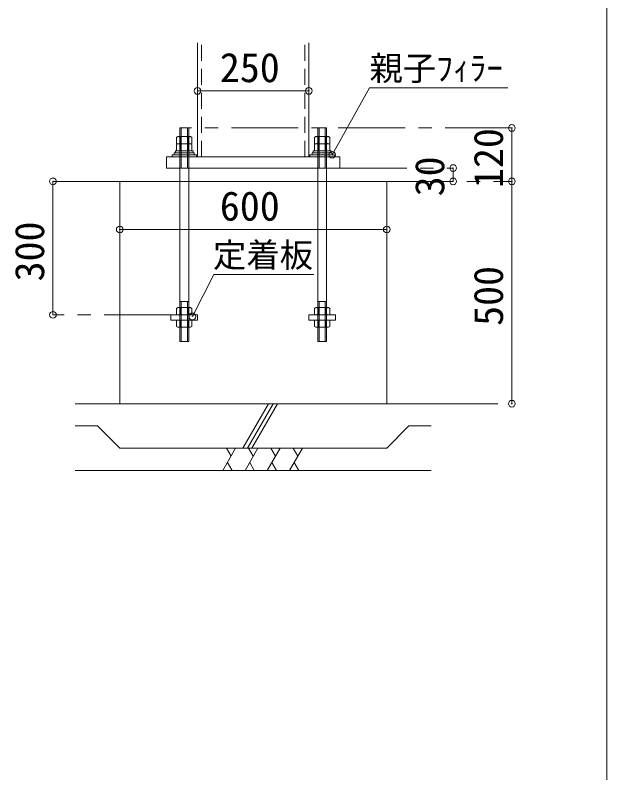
# Model space of a CAD drawing. Units: millimetres, scale not verified. Extents: x -24459 to 24278, y -16646 to 17081.
# Drawn here: x -20599 to -19269, y 10903 to 12607 of the extents above; entities that cross this region are included whole.
import ezdxf
from ezdxf.enums import TextEntityAlignment as Align

# ---------------------------------------------------------------- set-up
doc = ezdxf.new("R2010")
doc.units = ezdxf.units.MM
doc.header["$LTSCALE"] = 30
doc.header["$PDMODE"] = 32
doc.header["$PDSIZE"] = 15
doc.linetypes.add('CHAIN1', pattern=[8, 5, -1, 1, -1])
doc.linetypes.add('DASHED1', pattern=[1.8, 1.2, -0.6])
for name, color, linetype, lineweight in [('0-0_0-0', 7, 'Continuous', 18), ('0-1_補助線', 7, 'Continuous', 18), ('0-3_通り芯', 7, 'Continuous', 18), ('0-4_ＲＣ部材', 7, 'Continuous', 18), ('0-5_Ｓ部材', 7, 'Continuous', 18), ('F-0_F-0', 7, 'Continuous', 18)]:
    doc.layers.add(name, color=color, linetype=linetype, lineweight=lineweight)
doc.styles.add('ＭＳ ゴシック', font='')
doc.styles.get('ＭＳ ゴシック').set_extended_font_data('MS Gothic')

msp = doc.modelspace()

# ---------------------------------------------------------------- linework, layer by layer
at = {"layer": '0-0_0-0', "color": 4}
for p, q in [((-19886.5, 12292.97), (-19802.62, 12443.92)), ((-19802.62, 12443.92), (-19492.12, 12443.92))]:
    msp.add_line(p, q, dxfattribs=at)
at = {"layer": '0-0_0-0'}
for p, q in [((-20189, 12436.72), (-19939, 12436.72)), ((-19482.8, 12233.47), (-19482.8, 12353.47)), ((-19614.78, 12233.47), (-19614.78, 12263.47)), ((-20514, 11933.47), (-20514, 12233.47)), ((-19482.8, 11733.47), (-19482.8, 12233.47)), ((-20364, 12125.26), (-19764, 12125.26))]:
    msp.add_line(p, q, dxfattribs=at)
at = {"layer": '0-0_0-0', "linetype": 'CHAIN1'}
for p, q in [((-19482.8, 12353.47), (-20209, 12353.47)), ((-19869, 12263.47), (-19614.78, 12263.47)), ((-20364, 12233.47), (-20514, 12233.47)), ((-19764, 12233.47), (-19482.8, 12233.47)), ((-20249, 11933.47), (-20514, 11933.47)), ((-19664, 11733.47), (-19482.8, 11733.47))]:
    msp.add_line(p, q, dxfattribs=at)
at = {"layer": '0-0_0-0', "color": 4}
msp.add_lwpolyline([(-20200.77, 11929.8), (-20152.44, 12023.89), (-19927.56, 12023.89)], dxfattribs=at)
at = {"layer": '0-0_0-0'}
for p in [(-20189, 12436.72), (-19939, 12436.72), (-19482.8, 12353.47), (-19886.5, 12292.97), (-19614.78, 12263.47), (-20514, 12233.47), (-19614.78, 12233.47), (-19482.8, 12233.47), (-20364, 12125.26), (-19764, 12125.26), (-20514, 11933.47), (-20200.77, 11929.8), (-19482.8, 11733.47)]:
    msp.add_point(p, dxfattribs=at)
at = {"layer": '0-1_補助線'}
for p, q in [((-20229, 12353.47), (-20209, 12353.47)), ((-20229, 12353.47), (-20229, 11873.47)), ((-20226, 12353.47), (-20226, 12263.47)), ((-20212, 12353.47), (-20212, 12263.47)), ((-20209, 12353.47), (-20209, 11873.47)), ((-19919, 12353.47), (-19899, 12353.47)), ((-19919, 12353.47), (-19919, 11873.47)), ((-19916, 12353.47), (-19916, 12263.47)), ((-19902, 12353.47), (-19902, 12263.47)), ((-19899, 12353.47), (-19899, 11873.47)), ((-20233.32, 12333.97), (-20236.32, 12332.24)), ((-20236.32, 12332.24), (-20236.32, 12317.97)), ((-20233.32, 12333.97), (-20204.68, 12333.97)), ((-20230.66, 12333.97), (-20227.66, 12332.24)), ((-20230.66, 12317.97), (-20227.66, 12319.7)), ((-20224.66, 12333.97), (-20227.66, 12332.24)), ((-20227.66, 12332.24), (-20227.66, 12319.7)), ((-20224.66, 12317.97), (-20227.66, 12319.7)), ((-20213.34, 12333.97), (-20210.34, 12332.24)), ((-20213.34, 12317.97), (-20210.34, 12319.7)), ((-20207.34, 12333.97), (-20210.34, 12332.24)), ((-20210.34, 12332.24), (-20210.34, 12319.7)), ((-20207.34, 12317.97), (-20210.34, 12319.7)), ((-20204.68, 12333.97), (-20201.68, 12332.24)), ((-20201.68, 12332.24), (-20201.68, 12317.97)), ((-19923.32, 12333.97), (-19926.32, 12332.24)), ((-19923.32, 12333.97), (-19894.68, 12333.97)), ((-19920.66, 12333.97), (-19917.66, 12332.24)), ((-19920.66, 12317.97), (-19917.66, 12319.7)), ((-19914.66, 12333.97), (-19917.66, 12332.24)), ((-19917.66, 12332.24), (-19917.66, 12319.7)), ((-19914.66, 12317.97), (-19917.66, 12319.7)), ((-19903.34, 12333.97), (-19900.34, 12332.24)), ((-19903.34, 12317.97), (-19900.34, 12319.7)), ((-19897.34, 12333.97), (-19900.34, 12332.24)), ((-19900.34, 12332.24), (-19900.34, 12319.7)), ((-19897.34, 12317.97), (-19900.34, 12319.7)), ((-19894.68, 12333.97), (-19891.68, 12332.24)), ((-19891.68, 12332.24), (-19891.68, 12317.97)), ((-20233.32, 12317.97), (-20236.32, 12316.24)), ((-20236.32, 12317.97), (-20201.68, 12317.97)), ((-20236.32, 12316.24), (-20236.32, 12301.97)), ((-20233.32, 12317.97), (-20204.68, 12317.97)), ((-20230.66, 12317.97), (-20227.66, 12316.24)), ((-20230.66, 12301.97), (-20227.66, 12303.7)), ((-20224.66, 12317.97), (-20227.66, 12316.24)), ((-20227.66, 12316.24), (-20227.66, 12303.7)), ((-20224.66, 12301.97), (-20227.66, 12303.7)), ((-20213.34, 12317.97), (-20210.34, 12316.24)), ((-20213.34, 12301.97), (-20210.34, 12303.7)), ((-20207.34, 12317.97), (-20210.34, 12316.24)), ((-20210.34, 12316.24), (-20210.34, 12303.7)), ((-20207.34, 12301.97), (-20210.34, 12303.7)), ((-20204.68, 12317.97), (-20201.68, 12316.24)), ((-20201.68, 12316.24), (-20201.68, 12301.97)), ((-19923.32, 12317.97), (-19926.32, 12316.24)), ((-19926.32, 12316.24), (-19926.32, 12301.97)), ((-19923.32, 12317.97), (-19894.68, 12317.97)), ((-19920.66, 12317.97), (-19917.66, 12316.24)), ((-19920.66, 12301.97), (-19917.66, 12303.7)), ((-19914.66, 12317.97), (-19917.66, 12316.24)), ((-19917.66, 12316.24), (-19917.66, 12303.7)), ((-19914.66, 12301.97), (-19917.66, 12303.7)), ((-19903.34, 12317.97), (-19900.34, 12316.24)), ((-19903.34, 12301.97), (-19900.34, 12303.7)), ((-19897.34, 12317.97), (-19900.34, 12316.24)), ((-19900.34, 12316.24), (-19900.34, 12303.7)), ((-19897.34, 12301.97), (-19900.34, 12303.7)), ((-19894.68, 12317.97), (-19891.68, 12316.24)), ((-19891.68, 12316.24), (-19891.68, 12301.97)), ((-19869, 12288.47), (-20259, 12288.47)), ((-20259, 12288.47), (-20259, 12263.47)), ((-20239, 12301.97), (-20239, 12297.47)), ((-20239, 12301.97), (-20199, 12301.97)), ((-20233.32, 12301.97), (-20204.68, 12301.97)), ((-20199, 12301.97), (-20199, 12297.47)), ((-20191.5, 12292.97), (-20191.5, 12288.47)), ((-19929, 12301.97), (-19929, 12297.47)), ((-19929, 12301.97), (-19889, 12301.97)), ((-19923.32, 12301.97), (-19894.68, 12301.97)), ((-19889, 12301.97), (-19889, 12297.47)), ((-19881.5, 12292.97), (-19881.5, 12288.47)), ((-19869, 12263.47), (-19869, 12288.47)), ((-20259, 12263.47), (-19869, 12263.47)), ((-20229, 12263.47), (-20209, 12263.47)), ((-19919, 12263.47), (-19899, 12263.47)), ((-20229, 11963.47), (-20209, 11963.47)), ((-20226, 11963.47), (-20226, 11873.47)), ((-20212, 11963.47), (-20212, 11873.47)), ((-19919, 11963.47), (-19899, 11963.47)), ((-19916, 11963.47), (-19916, 11873.47)), ((-19902, 11963.47), (-19902, 11873.47)), ((-20233.32, 11949.47), (-20236.32, 11947.74)), ((-20236.32, 11947.74), (-20236.32, 11933.47)), ((-20233.32, 11949.47), (-20204.68, 11949.47)), ((-20230.66, 11949.47), (-20227.66, 11947.74)), ((-20224.66, 11949.47), (-20227.66, 11947.74)), ((-20227.66, 11947.74), (-20227.66, 11935.2)), ((-20213.34, 11949.47), (-20210.34, 11947.74)), ((-20207.34, 11949.47), (-20210.34, 11947.74)), ((-20210.34, 11947.74), (-20210.34, 11935.2)), ((-20204.68, 11949.47), (-20201.68, 11947.74)), ((-20201.68, 11947.74), (-20201.68, 11933.47)), ((-19923.32, 11949.47), (-19926.32, 11947.74)), ((-19926.32, 11947.74), (-19926.32, 11933.47)), ((-19923.32, 11949.47), (-19894.68, 11949.47)), ((-19920.66, 11949.47), (-19917.66, 11947.74)), ((-19914.66, 11949.47), (-19917.66, 11947.74)), ((-19917.66, 11947.74), (-19917.66, 11935.2)), ((-19903.34, 11949.47), (-19900.34, 11947.74)), ((-19897.34, 11949.47), (-19900.34, 11947.74)), ((-19900.34, 11947.74), (-19900.34, 11935.2)), ((-19894.68, 11949.47), (-19891.68, 11947.74)), ((-19891.68, 11947.74), (-19891.68, 11933.47)), ((-20233.32, 11933.47), (-20204.68, 11933.47)), ((-20230.66, 11933.47), (-20227.66, 11935.2)), ((-20224.66, 11933.47), (-20227.66, 11935.2)), ((-20213.34, 11933.47), (-20210.34, 11935.2)), ((-20207.34, 11933.47), (-20210.34, 11935.2)), ((-20189, 11921.47), (-20189, 11933.47)), ((-19923.32, 11933.47), (-19894.68, 11933.47)), ((-19920.66, 11933.47), (-19917.66, 11935.2)), ((-19914.66, 11933.47), (-19917.66, 11935.2)), ((-19903.34, 11933.47), (-19900.34, 11935.2)), ((-19897.34, 11933.47), (-19900.34, 11935.2)), ((-19879, 11921.47), (-19879, 11933.47)), ((-20249, 11921.47), (-20189, 11921.47)), ((-20236.32, 11921.47), (-20236.32, 11907.2)), ((-20233.32, 11921.47), (-20204.68, 11921.47)), ((-20230.66, 11921.47), (-20227.66, 11919.74)), ((-20224.66, 11921.47), (-20227.66, 11919.74)), ((-20227.66, 11919.74), (-20227.66, 11907.2)), ((-20213.34, 11921.47), (-20210.34, 11919.74)), ((-20207.34, 11921.47), (-20210.34, 11919.74)), ((-20210.34, 11919.74), (-20210.34, 11907.2)), ((-20201.68, 11921.47), (-20201.68, 11907.2)), ((-19939, 11921.47), (-19879, 11921.47)), ((-19926.32, 11921.47), (-19926.32, 11907.2)), ((-19923.32, 11921.47), (-19894.68, 11921.47)), ((-19920.66, 11921.47), (-19917.66, 11919.74)), ((-19914.66, 11921.47), (-19917.66, 11919.74)), ((-19917.66, 11919.74), (-19917.66, 11907.2)), ((-19903.34, 11921.47), (-19900.34, 11919.74)), ((-19897.34, 11921.47), (-19900.34, 11919.74)), ((-19900.34, 11919.74), (-19900.34, 11907.2)), ((-19891.68, 11921.47), (-19891.68, 11907.2)), ((-20233.32, 11905.47), (-20236.32, 11907.2)), ((-20233.32, 11905.47), (-20204.68, 11905.47)), ((-20230.66, 11905.47), (-20227.66, 11907.2)), ((-20224.66, 11905.47), (-20227.66, 11907.2)), ((-20213.34, 11905.47), (-20210.34, 11907.2)), ((-20207.34, 11905.47), (-20210.34, 11907.2)), ((-20204.68, 11905.47), (-20201.68, 11907.2)), ((-19923.32, 11905.47), (-19926.32, 11907.2)), ((-19923.32, 11905.47), (-19894.68, 11905.47)), ((-19920.66, 11905.47), (-19917.66, 11907.2)), ((-19914.66, 11905.47), (-19917.66, 11907.2)), ((-19903.34, 11905.47), (-19900.34, 11907.2)), ((-19897.34, 11905.47), (-19900.34, 11907.2)), ((-19894.68, 11905.47), (-19891.68, 11907.2)), ((-20229, 11873.47), (-20209, 11873.47)), ((-19919, 11873.47), (-19899, 11873.47))]:
    msp.add_line(p, q, dxfattribs=at)
for points in [[(-19926.32, 12332.24), (-19926.32, 12317.97), (-19891.68, 12317.97)], [(-20191.5, 12292.97), (-20246.5, 12292.97), (-20246.5, 12288.47)], [(-20241.5, 12292.97), (-20241.5, 12297.47), (-20196.5, 12297.47)], [(-20196.5, 12292.97), (-20196.5, 12295.65), (-20196.5, 12297.47)], [(-19881.5, 12292.97), (-19936.5, 12292.97), (-19936.5, 12288.47)], [(-19931.5, 12292.97), (-19931.5, 12297.47), (-19886.5, 12297.47)], [(-19886.5, 12292.97), (-19886.5, 12295.65), (-19886.5, 12297.47)], [(-20249, 11921.47), (-20249, 11933.47), (-20189, 11933.47)], [(-19939, 11921.47), (-19939, 11933.47), (-19879, 11933.47)]]:
    msp.add_lwpolyline(points, dxfattribs=at)
at = {"layer": '0-3_通り芯'}
for p, q in [((-20189, 12288.47), (-20189, 12545.13)), ((-19939, 12288.47), (-19939, 12545.13))]:
    msp.add_line(p, q, dxfattribs=at)
at = {"layer": '0-3_通り芯', "linetype": 'DASHED1'}
for p, q in [((-20180, 12288.47), (-20180, 12545.13)), ((-19948, 12288.47), (-19948, 12545.13))]:
    msp.add_line(p, q, dxfattribs=at)
at = {"layer": '0-4_ＲＣ部材'}
for p, q in [((-20364, 12233.47), (-19764, 12233.47)), ((-20364, 11733.47), (-20364, 12233.47)), ((-19764, 11733.47), (-19764, 12233.47)), ((-20464, 11733.47), (-19664, 11733.47))]:
    msp.add_line(p, q, dxfattribs=at)
at = {"layer": '0-5_Ｓ部材'}
for p, q in [((-20087.14, 11633.47), (-20029.41, 11733.47)), ((-20077.14, 11633.47), (-20019.41, 11733.47)), ((-20067.14, 11633.47), (-20009.41, 11733.47)), ((-20464, 11683.47), (-20414, 11683.47)), ((-20364, 11633.47), (-20414, 11683.47)), ((-20364, 11633.47), (-19764, 11633.47)), ((-20132.31, 11583.47), (-20103.44, 11633.47)), ((-20113.83, 11615.47), (-20124.22, 11633.47)), ((-20082.31, 11583.47), (-20053.44, 11633.47)), ((-20063.83, 11615.47), (-20074.22, 11633.47)), ((-20032.31, 11583.47), (-20003.44, 11633.47)), ((-20013.83, 11615.47), (-20024.22, 11633.47)), ((-19982.31, 11583.47), (-19953.44, 11633.47)), ((-19963.83, 11615.47), (-19974.22, 11633.47)), ((-20121.92, 11601.47), (-20111.52, 11583.47)), ((-20071.92, 11601.47), (-20061.52, 11583.47)), ((-20021.92, 11601.47), (-20011.52, 11583.47)), ((-19971.92, 11601.47), (-19961.52, 11583.47)), ((-20464, 11583.47), (-19664, 11583.47))]:
    msp.add_line(p, q, dxfattribs=at)
msp.add_lwpolyline([(-19764, 11633.47), (-19714, 11683.47), (-19664, 11683.47)], dxfattribs=at)
at = {"layer": 'F-0_F-0'}
msp.add_line((-19269.3, 14281.75), (-19269.3, 9106.75), dxfattribs=at)

# ---------------------------------------------------------------- texts
at = {"layer": '0-0_0-0', "style": 'ＭＳ ゴシック'}
for s, height, p in [('250', 65.98, (-20139, 12436.72)), ('親子ﾌｨﾗｰ', 54.99, (-19802.62, 12443.92)), ('600', 65.98, (-20139, 12125.26)), ('定着板', 54.99, (-20154.45, 12023.89))]:
    msp.add_text(s, height=height, dxfattribs=at).set_placement(p, align=Align.BOTTOM_LEFT)
for s, p in [('120', (-19482.8, 12218.47)), ('30', (-19614.78, 12199.72)), ('300', (-20514, 12008.47)), ('500', (-19482.8, 11908.47))]:
    msp.add_text(s, height=65.98, rotation=90, dxfattribs=at).set_placement(p, align=Align.BOTTOM_LEFT)

doc.saveas('drawing.dxf')
